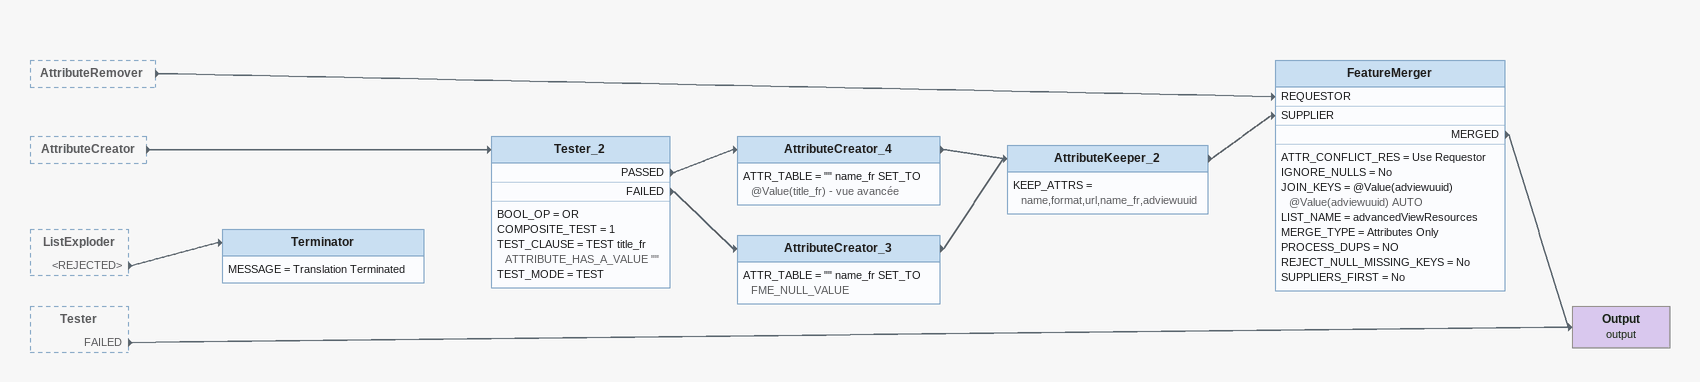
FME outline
AttributeRemover [outside]
    -> FeatureMerger [REQUESTOR]
AttributeCreator [outside]
    -> Tester_2
ListExploder [outside]
    <REJECTED> -> Terminator
Tester [outside]
    FAILED -> Output (output)
Tester_2
    BOOL_OP = OR
    COMPOSITE_TEST = 1
    TEST_CLAUSE = TEST title_fr ATTRIBUTE_HAS_A_VALUE ""
    TEST_MODE = TEST
    PASSED -> AttributeCreator_4
    FAILED -> AttributeCreator_3
AttributeCreator_4
    ATTR_TABLE = "" name_fr SET_TO @Value(title_fr) - vue avancée
    -> AttributeKeeper_2
AttributeCreator_3
    ATTR_TABLE = "" name_fr SET_TO FME_NULL_VALUE
    -> AttributeKeeper_2
AttributeKeeper_2
    KEEP_ATTRS = name,format,url,name_fr,adviewuuid
    -> FeatureMerger [SUPPLIER]
FeatureMerger
    ATTR_CONFLICT_RES = Use Requestor
    IGNORE_NULLS = No
    JOIN_KEYS = @Value(adviewuuid) @Value(adviewuuid) AUTO
    LIST_NAME = advancedViewResources
    MERGE_TYPE = Attributes Only
    PROCESS_DUPS = NO
    REJECT_NULL_MISSING_KEYS = No
    SUPPLIERS_FIRST = No
    MERGED -> Output (output)
Output (output)
Terminator
    MESSAGE = Translation Terminated
